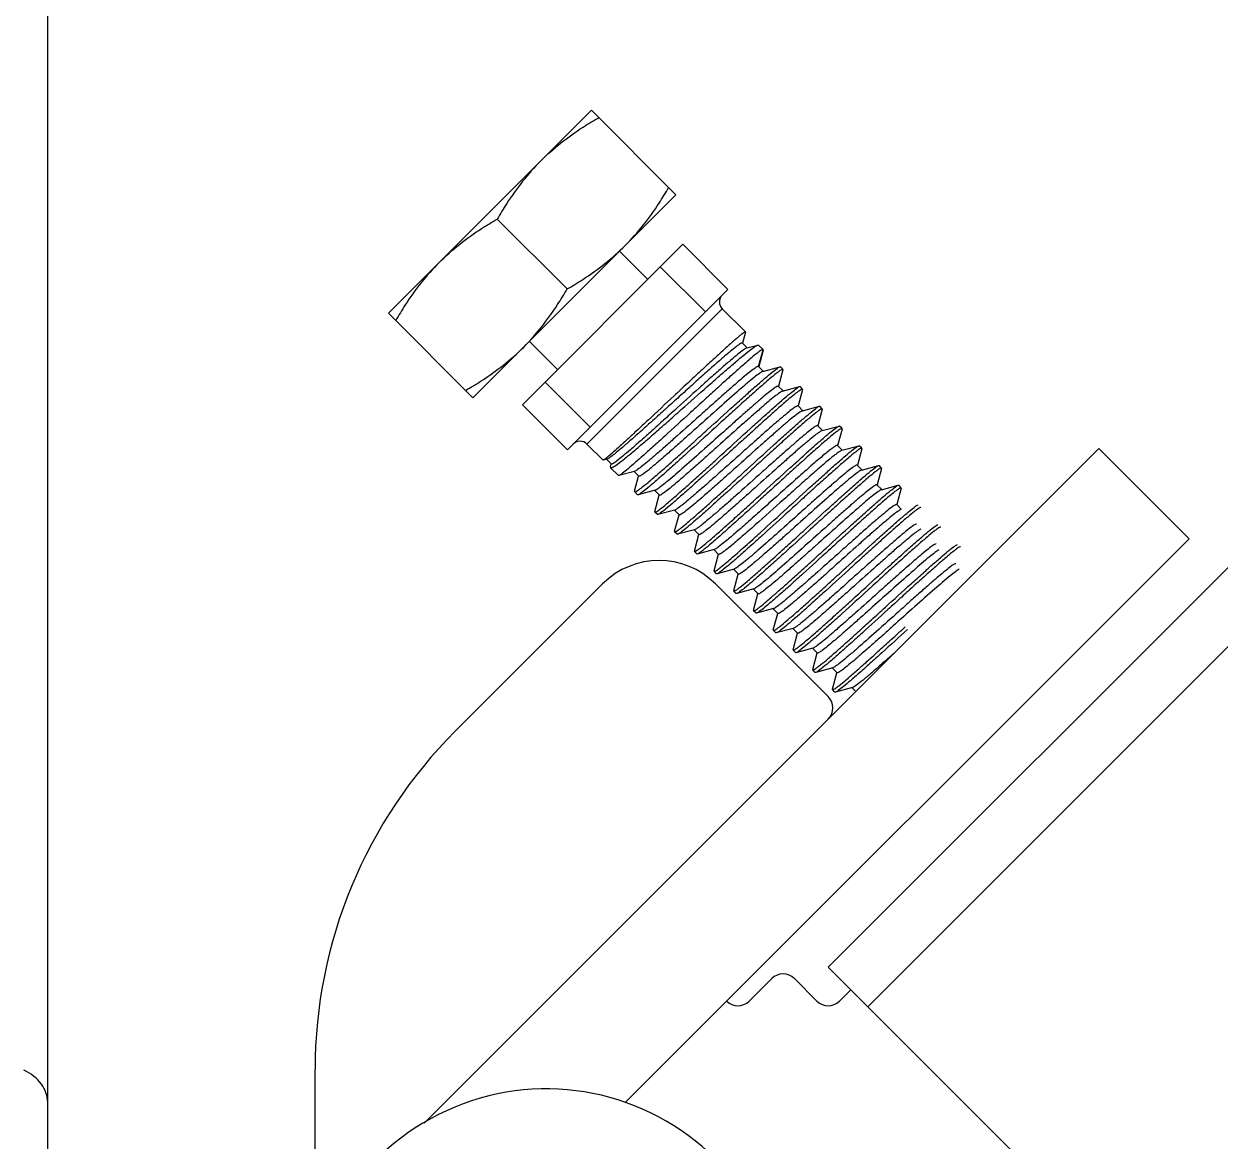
# Model space of a CAD drawing. Extents: x -409572 to -157272, y 600795 to 878326.
# Drawn here: x -396175.7 to -395792.4, y 805565 to 805923 of the extents above; entities that cross this region are included whole.
import ezdxf

# ---------------------------------------------------------------- set-up
doc = ezdxf.new("R2010")
doc.units = 0
doc.header["$LTSCALE"] = 1000
doc.header["$MEASUREMENT"] = 0
doc.layers.get('0').update_dxf_attribs({"linetype": 'CONTINUOUS'})

msp = doc.modelspace()

# ---------------------------------------------------------------- linework, layer by layer
for p, q in [((-395917.99, 805620.7), (-394307.2, 807231.49)), ((-396168.12, 805551.05), (-396168.12, 807218.85)), ((-395905.34, 805608.05), (-394294.55, 807218.85)), ((-396058.93, 805830.31), (-395993.88, 805895.37)), ((-395966.78, 805868.26), (-395993.88, 805895.37)), ((-396031.83, 805803.21), (-395966.78, 805868.26)), ((-396024.06, 805860.49), (-396001.65, 805838.08)), ((-395964.56, 805852.4), (-396015.97, 805801)), ((-395984.85, 805850.19), (-395975.81, 805841.16)), ((-395964.56, 805852.4), (-395950.11, 805837.95)), ((-395971.79, 805845.18), (-395957.34, 805830.72)), ((-396001.52, 805786.54), (-395950.11, 805837.95)), ((-395951.96, 805831.76), (-395995.33, 805788.39)), ((-395944.51, 805824.31), (-395951.96, 805831.76)), ((-396031.83, 805803.21), (-396058.93, 805830.31)), ((-395944.51, 805824.22), (-395945.44, 805820.73)), ((-395944.51, 805824.22), (-395944.51, 805824.31)), ((-396013.76, 805821.28), (-396004.72, 805812.24)), ((-395945.5, 805820.75), (-395943.96, 805819.21)), ((-395944.08, 805819.18), (-395944.18, 805819.15)), ((-395944.08, 805819.18), (-395940.53, 805820.12)), ((-395940.53, 805820.12), (-395940.31, 805820.11)), ((-395938.85, 805818.65), (-395940.31, 805820.11)), ((-395940.29, 805813.21), (-395938.83, 805818.61)), ((-395938.84, 805818.5), (-395940.26, 805813.23)), ((-395938.83, 805818.61), (-395938.85, 805818.65)), ((-395938.84, 805818.5), (-395938.83, 805818.61)), ((-395940.31, 805813.24), (-395938.78, 805811.71)), ((-395938.91, 805811.68), (-395939.05, 805811.63)), ((-395938.91, 805811.68), (-395933.47, 805813.13)), ((-395932.52, 805812.17), (-395933.93, 805806.9)), ((-395933.47, 805813.13), (-395933.32, 805813.11)), ((-395932.53, 805812.33), (-395933.32, 805813.11)), ((-395932.52, 805812.17), (-395932.53, 805812.33)), ((-396008.74, 805808.22), (-395994.29, 805793.77)), ((-395933.99, 805806.92), (-395932.45, 805805.39)), ((-395932.59, 805805.35), (-395932.67, 805805.32)), ((-395932.59, 805805.35), (-395927.14, 805806.8)), ((-395926.19, 805805.85), (-395927.61, 805800.58)), ((-395927.14, 805806.8), (-395926.99, 805806.79)), ((-395926.2, 805806), (-395926.99, 805806.79)), ((-395926.19, 805805.85), (-395926.2, 805806)), ((-396015.97, 805801), (-396001.52, 805786.54)), ((-395927.66, 805800.6), (-395926.13, 805799.06)), ((-395926.26, 805799.03), (-395920.82, 805800.48)), ((-395920.82, 805800.48), (-395920.67, 805800.47)), ((-395919.88, 805799.68), (-395920.67, 805800.47)), ((-395919.87, 805799.53), (-395921.28, 805794.26)), ((-395919.87, 805799.53), (-395919.88, 805799.68)), ((-395921.34, 805794.27), (-395919.81, 805792.74)), ((-395919.94, 805792.7), (-395914.49, 805794.15)), ((-395913.54, 805793.2), (-395914.96, 805787.93)), ((-395914.49, 805794.15), (-395914.34, 805794.14)), ((-395913.55, 805793.35), (-395914.34, 805794.14)), ((-395913.54, 805793.2), (-395913.55, 805793.35)), ((-395990.15, 805783.21), (-395995.33, 805788.39)), ((-395831.25, 805786.95), (-396047.51, 805570.68)), ((-395915.01, 805787.95), (-395913.48, 805786.41)), ((-395913.61, 805786.38), (-395908.17, 805787.83)), ((-395907.22, 805786.88), (-395908.63, 805781.61)), ((-395908.17, 805787.83), (-395908.02, 805787.82)), ((-395907.23, 805787.03), (-395908.02, 805787.82)), ((-395907.22, 805786.88), (-395907.23, 805787.03)), ((-395802.34, 805758.03), (-395831.25, 805786.95)), ((-395990.09, 805783.21), (-395990.15, 805783.21)), ((-395988.89, 805783.53), (-395990.09, 805783.21)), ((-395987.47, 805781.96), (-395989, 805783.5)), ((-395987.75, 805781.07), (-395987.51, 805781.98)), ((-395985.22, 805778.28), (-395987.73, 805780.8)), ((-395908.69, 805781.62), (-395907.16, 805780.09)), ((-395907.29, 805780.05), (-395901.84, 805781.5)), ((-395901.84, 805781.5), (-395901.69, 805781.49)), ((-395900.9, 805780.7), (-395901.69, 805781.49)), ((-395900.89, 805780.55), (-395900.9, 805780.7)), ((-395985.1, 805778.27), (-395985.22, 805778.28)), ((-395980.09, 805779.62), (-395985.1, 805778.27)), ((-395978.69, 805778.05), (-395980.22, 805779.58)), ((-395980, 805779.65), (-395980.09, 805779.62)), ((-395980.02, 805773.26), (-395978.75, 805778.06)), ((-395900.89, 805780.55), (-395902.31, 805775.28)), ((-395980.02, 805773.26), (-395980.01, 805773.07)), ((-395979.06, 805772.12), (-395980.01, 805773.07)), ((-395973.47, 805773.57), (-395978.91, 805772.11)), ((-395972.07, 805772), (-395973.6, 805773.53)), ((-395902.37, 805775.3), (-395900.83, 805773.76)), ((-395900.96, 805773.73), (-395901.13, 805773.67)), ((-395900.96, 805773.73), (-395895.52, 805775.18)), ((-395894.57, 805774.23), (-395895.98, 805768.96)), ((-395895.52, 805775.18), (-395895.37, 805775.17)), ((-395894.58, 805774.38), (-395895.37, 805775.17)), ((-395978.91, 805772.11), (-395979.06, 805772.12)), ((-395973.53, 805766.73), (-395972.13, 805772.01)), ((-395973.53, 805766.73), (-395973.52, 805766.58)), ((-395972.73, 805765.8), (-395973.52, 805766.58)), ((-395972.58, 805765.78), (-395972.73, 805765.8)), ((-395967.15, 805767.24), (-395972.58, 805765.78)), ((-395965.75, 805765.68), (-395967.28, 805767.21)), ((-395967.21, 805760.41), (-395965.8, 805765.69)), ((-395896.04, 805768.97), (-395894.51, 805767.44)), ((-395983.06, 805577.31), (-395802.34, 805758.03)), ((-395967.21, 805760.41), (-395967.2, 805760.26)), ((-395966.41, 805759.47), (-395967.2, 805760.26)), ((-395966.26, 805759.46), (-395966.41, 805759.47)), ((-395960.82, 805760.92), (-395966.26, 805759.46)), ((-395959.42, 805759.35), (-395960.95, 805760.88)), ((-395960.88, 805754.09), (-395959.48, 805759.37)), ((-395960.88, 805754.09), (-395960.87, 805753.94)), ((-395960.08, 805753.15), (-395960.87, 805753.94)), ((-395954.5, 805754.59), (-395959.93, 805753.14)), ((-395953.1, 805753.03), (-395954.63, 805754.56)), ((-395959.93, 805753.14), (-395960.08, 805753.15)), ((-395954.56, 805747.76), (-395953.15, 805753.04)), ((-395954.56, 805747.76), (-395954.55, 805747.61)), ((-395953.76, 805746.82), (-395954.55, 805747.61)), ((-395953.61, 805746.81), (-395953.76, 805746.82)), ((-395948.17, 805748.27), (-395953.61, 805746.81)), ((-395946.77, 805746.7), (-395948.31, 805748.23)), ((-395948.23, 805741.44), (-395946.83, 805746.72)), ((-396037.53, 805696.32), (-395990.28, 805743.57)), ((-395954.14, 805743.57), (-395918, 805707.43)), ((-395948.23, 805741.44), (-395948.22, 805741.29)), ((-395947.43, 805740.5), (-395948.22, 805741.29)), ((-395947.28, 805740.49), (-395947.43, 805740.5)), ((-395941.85, 805741.95), (-395947.28, 805740.49)), ((-395940.45, 805740.38), (-395941.98, 805741.91)), ((-395941.91, 805735.11), (-395940.5, 805740.39)), ((-395941.91, 805735.11), (-395941.9, 805734.96)), ((-395941.11, 805734.17), (-395941.9, 805734.96)), ((-395935.52, 805735.62), (-395940.96, 805734.16)), ((-395934.12, 805734.05), (-395935.66, 805735.59)), ((-395940.96, 805734.16), (-395941.11, 805734.17)), ((-395935.59, 805728.79), (-395934.18, 805734.07)), ((-395935.59, 805728.79), (-395935.57, 805728.64)), ((-395934.79, 805727.85), (-395935.57, 805728.64)), ((-395934.63, 805727.84), (-395934.79, 805727.85)), ((-395929.2, 805729.3), (-395934.63, 805727.84)), ((-395927.8, 805727.73), (-395929.33, 805729.26)), ((-395929.26, 805722.46), (-395927.86, 805727.74)), ((-395929.26, 805722.46), (-395929.25, 805722.31)), ((-395928.46, 805721.52), (-395929.25, 805722.31)), ((-395928.31, 805721.51), (-395928.46, 805721.52)), ((-395922.88, 805722.97), (-395928.31, 805721.51)), ((-395921.47, 805721.4), (-395923.01, 805722.94)), ((-395922.94, 805716.14), (-395921.53, 805721.42)), ((-395922.81, 805722.99), (-395922.88, 805722.97)), ((-395899.1, 805719.4), (-395899.76, 805718.82)), ((-395922.94, 805716.14), (-395922.93, 805715.99)), ((-395922.14, 805715.2), (-395922.93, 805715.99)), ((-395916.55, 805716.65), (-395921.99, 805715.19)), ((-395915.15, 805715.08), (-395916.68, 805716.61)), ((-395916.37, 805716.72), (-395916.55, 805716.65)), ((-395921.99, 805715.19), (-395922.14, 805715.2)), ((-395916.61, 805709.81), (-395915.21, 805715.09)), ((-395916.61, 805709.81), (-395916.6, 805709.66)), ((-395915.81, 805708.88), (-395916.6, 805709.66)), ((-395915.66, 805708.86), (-395915.81, 805708.88)), ((-395910.23, 805710.32), (-395915.66, 805708.86)), ((-395909.13, 805709.06), (-395910.36, 805710.29)), ((-395769.81, 805472.53), (-395917.99, 805620.7)), ((-395943.3, 805609.85), (-395936.07, 805617.08)), ((-395928.84, 805617.08), (-395921.61, 805609.85)), ((-395914.39, 805609.85), (-395910.76, 805613.47)), ((-396082.44, 805523.77), (-396082.43, 805587.92))]:
    msp.add_line(p, q)
for centre, radius, start, end in [((-395949.79, 805833.93), 3.07, 135, 225), ((-395997.5, 805786.22), 3.07, 45, 135), ((-395972.21, 805725.5), 25.55, 45, 135), ((-396596.96, 806508.29), 1053.26, 311.49658, 311.69317), ((-395921.61, 805703.81), 5.11, 315, 45), ((-395929.11, 805587.9), 153.33, 135, 179.9914), ((-395932.46, 805613.46), 5.11, 45, 135), ((-395946.91, 805613.46), 5.11, 225, 315), ((-395918, 805613.46), 5.11, 225, 315), ((-396008.34, 805505.05), 76.66, 45, 180)]:
    msp.add_arc(centre, radius, start, end)
for points, knots in [([(-396010.15, 805879.1), (-396006.04, 805883.21), (-395999.86, 805888.03), (-395993.23, 805892.05), (-395991.54, 805893.02)], [0, 0, 0, 0, 0.748734, 1, 1, 1, 1]), ([(-396010.15, 805879.1), (-396014.25, 805875), (-396019.07, 805868.81), (-396023.09, 805862.18), (-396024.06, 805860.49)], [0, 0, 0, 0, 0.748734, 1, 1, 1, 1]), ([(-395983.04, 805852), (-395978.93, 805856.1), (-395974.12, 805862.29), (-395970.1, 805868.92), (-395969.12, 805870.61)], [0, 0, 0, 0, 0.748734, 1, 1, 1, 1]), ([(-396042.67, 805846.58), (-396038.56, 805850.68), (-396032.38, 805855.5), (-396025.75, 805859.52), (-396024.06, 805860.49)], [0, 0, 0, 0, 0.748734, 1, 1, 1, 1]), ([(-396001.65, 805838.08), (-395999.96, 805839.05), (-395993.33, 805843.07), (-395987.15, 805847.89), (-395983.04, 805852)], [0, 0, 0, 0, 0.251266, 1, 1, 1, 1]), ([(-396042.67, 805846.58), (-396046.78, 805842.47), (-396051.6, 805836.29), (-396055.62, 805829.66), (-396056.59, 805827.97)], [0, 0, 0, 0, 0.748734, 1, 1, 1, 1]), ([(-396015.57, 805819.47), (-396011.46, 805823.58), (-396006.64, 805829.76), (-396002.62, 805836.39), (-396001.65, 805838.08)], [0, 0, 0, 0, 0.748734, 1, 1, 1, 1]), ([(-395944.51, 805824.31), (-395944.56, 805824.35), (-395944.81, 805824.23), (-395945.15, 805824.01), (-395945.76, 805823.55), (-395946.54, 805822.92), (-395947.52, 805822.08), (-395949.2, 805820.62), (-395951.68, 805818.39), (-395955.07, 805815.29), (-395958.91, 805811.73), (-395963.07, 805807.85), (-395965.93, 805805.18), (-395967.39, 805803.82)], [0, 0, 0, 0, 0.005975, 0.020757, 0.044787, 0.077931, 0.119904, 0.170322, 0.294497, 0.445723, 0.618225, 0.805372, 1, 1, 1, 1]), ([(-396034.18, 805805.55), (-396032.49, 805806.53), (-396025.85, 805810.55), (-396019.67, 805815.36), (-396015.57, 805819.47)], [0, 0, 0, 0, 0.251266, 1, 1, 1, 1]), ([(-395945.5, 805820.75), (-395945.54, 805820.79), (-395945.8, 805820.73), (-395946.14, 805820.53), (-395946.73, 805820.15), (-395947.84, 805819.32), (-395949.65, 805817.84), (-395952.25, 805815.61), (-395955.38, 805812.87), (-395958.92, 805809.71), (-395962.74, 805806.27), (-395966.72, 805802.68), (-395970.7, 805799.07), (-395974.55, 805795.6), (-395978.14, 805792.38), (-395981.36, 805789.53), (-395984.09, 805787.18), (-395986.24, 805785.35), (-395987.76, 805784.22), (-395988.57, 805783.62), (-395988.89, 805783.53)], [0, 0, 0, 0, 0.003408, 0.010859, 0.022746, 0.039043, 0.084265, 0.144846, 0.218467, 0.302327, 0.393271, 0.487922, 0.582812, 0.674511, 0.759756, 0.835562, 0.899325, 0.948916, 0.982758, 1, 1, 1, 1]), ([(-395944.18, 805819.15), (-395944.55, 805819), (-395945.47, 805818.32), (-395947.17, 805817.01), (-395949.5, 805815.04), (-395952.39, 805812.53), (-395955.74, 805809.56), (-395960.76, 805805.06), (-395965.95, 805800.36), (-395971.15, 805795.65), (-395974.85, 805792.32), (-395978.24, 805789.31), (-395981.19, 805786.72), (-395983.63, 805784.64), (-395985.31, 805783.27), (-395986.34, 805782.5), (-395986.88, 805782.16), (-395987.19, 805781.97), (-395987.42, 805781.92), (-395987.47, 805781.96)], [0, 0, 0, 0, 0.020955, 0.059103, 0.113123, 0.180989, 0.260159, 0.347694, 0.534881, 0.627806, 0.715891, 0.796084, 0.865657, 0.922292, 0.964169, 0.979163, 0.990063, 0.996877, 1, 1, 1, 1]), ([(-395963.96, 805800.4), (-395961.21, 805802.84), (-395957.19, 805806.41), (-395952.02, 805810.95), (-395948.64, 805813.88), (-395945.75, 805816.31), (-395943.45, 805818.2), (-395941.79, 805819.41), (-395940.89, 805820.03), (-395940.53, 805820.12)], [0, 0, 0, 0, 0.36061, 0.525686, 0.673058, 0.797798, 0.895751, 0.96375, 1, 1, 1, 1]), ([(-395938.85, 805818.65), (-395938.9, 805818.7), (-395939.17, 805818.61), (-395939.53, 805818.39), (-395940.17, 805817.96), (-395941.37, 805817.03), (-395943.35, 805815.38), (-395946.19, 805812.9), (-395949.63, 805809.84), (-395953.51, 805806.33), (-395957.71, 805802.5), (-395960.6, 805799.85), (-395962.08, 805798.51)], [0, 0, 0, 0, 0.006592, 0.021615, 0.045765, 0.07897, 0.171361, 0.295434, 0.446486, 0.618762, 0.805651, 1, 1, 1, 1]), ([(-395940.31, 805813.24), (-395940.35, 805813.29), (-395940.58, 805813.25), (-395941.12, 805812.96), (-395942.25, 805812.16), (-395943.97, 805810.79), (-395946.27, 805808.86), (-395949.03, 805806.47), (-395952.17, 805803.7), (-395955.58, 805800.66), (-395960.34, 805796.4), (-395965.07, 805792.16), (-395969.61, 805788.13), (-395972.61, 805785.49), (-395975.2, 805783.27), (-395977.3, 805781.53), (-395978.83, 805780.37), (-395979.66, 805779.78), (-395980, 805779.65)], [0, 0, 0, 0, 0.003423, 0.010579, 0.037456, 0.080663, 0.138775, 0.209755, 0.291087, 0.37988, 0.472977, 0.658847, 0.745051, 0.822663, 0.888974, 0.9417, 0.979072, 1, 1, 1, 1]), ([(-395939.05, 805811.63), (-395939.41, 805811.47), (-395940.28, 805810.85), (-395941.86, 805809.64), (-395944, 805807.86), (-395947.77, 805804.62), (-395953.19, 805799.81), (-395958.92, 805794.67), (-395963.65, 805790.44), (-395967.03, 805787.43), (-395970.13, 805784.7), (-395972.85, 805782.35), (-395975.11, 805780.45), (-395976.8, 805779.1), (-395977.9, 805778.33), (-395978.43, 805778.04), (-395978.65, 805778.01), (-395978.69, 805778.05)], [0, 0, 0, 0, 0.022337, 0.061116, 0.115132, 0.182525, 0.347585, 0.533263, 0.62576, 0.713694, 0.794001, 0.863897, 0.920985, 0.963343, 0.989649, 0.996648, 1, 1, 1, 1]), ([(-395956.62, 805793.05), (-395953.86, 805795.56), (-395949.84, 805799.2), (-395944.68, 805803.84), (-395941.32, 805806.83), (-395938.47, 805809.3), (-395936.22, 805811.21), (-395934.63, 805812.4), (-395933.8, 805813.04), (-395933.47, 805813.13)], [0, 0, 0, 0, 0.364383, 0.530802, 0.678899, 0.80359, 0.900608, 0.966703, 1, 1, 1, 1]), ([(-395932.53, 805812.33), (-395932.57, 805812.37), (-395932.84, 805812.29), (-395933.21, 805812.07), (-395933.84, 805811.64), (-395935.05, 805810.71), (-395937.03, 805809.06), (-395939.88, 805806.59), (-395943.32, 805803.54), (-395947.21, 805800.03), (-395951.42, 805796.21), (-395954.32, 805793.57), (-395955.79, 805792.22)], [0, 0, 0, 0, 0.006599, 0.021626, 0.045783, 0.07899, 0.17139, 0.295472, 0.446527, 0.618792, 0.805664, 1, 1, 1, 1]), ([(-395967.39, 805803.82), (-395970.16, 805801.23), (-395974.18, 805797.46), (-395979.34, 805792.66), (-395982.66, 805789.59), (-395985.46, 805787.05), (-395987.41, 805785.31), (-395988.64, 805784.27), (-395989.29, 805783.73), (-395989.74, 805783.4), (-395989.99, 805783.24), (-395990.09, 805783.21)], [0, 0, 0, 0, 0.370672, 0.539326, 0.688624, 0.813221, 0.908664, 0.94435, 0.971581, 0.990141, 1, 1, 1, 1]), ([(-395933.99, 805806.92), (-395934.03, 805806.96), (-395934.23, 805806.93), (-395934.74, 805806.67), (-395935.78, 805805.94), (-395937.38, 805804.68), (-395939.51, 805802.9), (-395942.08, 805800.68), (-395945.02, 805798.1), (-395948.23, 805795.25), (-395952.77, 805791.19), (-395958.34, 805786.2), (-395964.42, 805780.8), (-395968.79, 805777.01), (-395971.49, 805774.85), (-395972.5, 805774.1), (-395972.93, 805773.83)], [0, 0, 0, 0, 0.003276, 0.010003, 0.035189, 0.075723, 0.130391, 0.197437, 0.274674, 0.359569, 0.449334, 0.631602, 0.797703, 0.926003, 0.970542, 1, 1, 1, 1]), ([(-395932.67, 805805.32), (-395933.01, 805805.19), (-395933.85, 805804.61), (-395935.37, 805803.45), (-395937.46, 805801.72), (-395940.04, 805799.5), (-395943.03, 805796.88), (-395947.55, 805792.87), (-395952.23, 805788.67), (-395956.96, 805784.45), (-395960.34, 805781.44), (-395963.45, 805778.7), (-395966.18, 805776.33), (-395968.46, 805774.43), (-395970.16, 805773.06), (-395971.28, 805772.28), (-395971.81, 805771.99), (-395972.03, 805771.96), (-395972.07, 805772)], [0, 0, 0, 0, 0.020991, 0.058538, 0.11151, 0.178089, 0.255944, 0.342332, 0.528306, 0.621317, 0.709946, 0.791063, 0.861805, 0.919689, 0.962708, 0.989461, 0.996585, 1, 1, 1, 1]), ([(-395950.26, 805786.69), (-395947.5, 805789.2), (-395943.49, 805792.85), (-395938.34, 805797.5), (-395934.99, 805800.49), (-395932.14, 805802.97), (-395929.89, 805804.89), (-395928.3, 805806.08), (-395927.47, 805806.71), (-395927.14, 805806.8)], [0, 0, 0, 0, 0.364458, 0.5309, 0.679013, 0.803707, 0.900705, 0.96676, 1, 1, 1, 1]), ([(-395926.2, 805806), (-395926.25, 805806.05), (-395926.52, 805805.96), (-395926.89, 805805.75), (-395927.52, 805805.31), (-395928.73, 805804.38), (-395930.71, 805802.74), (-395933.56, 805800.26), (-395936.99, 805797.21), (-395940.89, 805793.7), (-395945.1, 805789.88), (-395947.99, 805787.24), (-395949.47, 805785.9)], [0, 0, 0, 0, 0.006599, 0.021626, 0.045783, 0.07899, 0.171387, 0.295463, 0.446517, 0.618788, 0.805663, 1, 1, 1, 1]), ([(-395987.73, 805780.8), (-395987.68, 805780.74), (-395987.39, 805780.77), (-395986.68, 805781.13), (-395985.23, 805782.11), (-395983.03, 805783.84), (-395980.1, 805786.26), (-395976.61, 805789.25), (-395972.66, 805792.7), (-395968.39, 805796.47), (-395965.46, 805799.07), (-395963.96, 805800.4)], [0, 0, 0, 0, 0.00776, 0.023279, 0.080973, 0.173371, 0.297247, 0.447964, 0.619802, 0.806185, 1, 1, 1, 1]), ([(-395927.66, 805800.6), (-395927.71, 805800.64), (-395927.93, 805800.6), (-395928.47, 805800.31), (-395929.61, 805799.51), (-395931.34, 805798.12), (-395933.65, 805796.18), (-395936.42, 805793.78), (-395939.58, 805791), (-395943, 805787.95), (-395947.77, 805783.68), (-395952.49, 805779.45), (-395957.02, 805775.43), (-395960, 805772.82), (-395962.55, 805770.65), (-395964.59, 805768.96), (-395966.05, 805767.88), (-395966.83, 805767.33), (-395967.15, 805767.24)], [0, 0, 0, 0, 0.003453, 0.010691, 0.037881, 0.081592, 0.14037, 0.212138, 0.294327, 0.383985, 0.477885, 0.664851, 0.751185, 0.82854, 0.894141, 0.945651, 0.981282, 1, 1, 1, 1]), ([(-395943.93, 805780.36), (-395941.18, 805782.87), (-395937.17, 805786.53), (-395932.01, 805791.18), (-395928.66, 805794.17), (-395925.81, 805796.64), (-395923.57, 805798.56), (-395921.98, 805799.75), (-395921.15, 805800.39), (-395920.82, 805800.48)], [0, 0, 0, 0, 0.364461, 0.530908, 0.679021, 0.80371, 0.900704, 0.966759, 1, 1, 1, 1]), ([(-395962.08, 805798.51), (-395964.84, 805795.98), (-395968.86, 805792.29), (-395974.01, 805787.61), (-395977.36, 805784.6), (-395980.2, 805782.11), (-395982.42, 805780.18), (-395983.98, 805779), (-395984.78, 805778.36), (-395985.1, 805778.27)], [0, 0, 0, 0, 0.366158, 0.533208, 0.681646, 0.806314, 0.902893, 0.968094, 1, 1, 1, 1]), ([(-395926.26, 805799.03), (-395926.57, 805798.94), (-395927.36, 805798.39), (-395928.82, 805797.32), (-395930.85, 805795.63), (-395933.4, 805793.45), (-395936.38, 805790.84), (-395940.91, 805786.83), (-395945.63, 805782.59), (-395950.4, 805778.33), (-395953.83, 805775.28), (-395956.98, 805772.49), (-395959.76, 805770.09), (-395962.07, 805768.15), (-395963.8, 805766.76), (-395964.94, 805765.96), (-395965.48, 805765.67), (-395965.7, 805765.63), (-395965.75, 805765.68)], [0, 0, 0, 0, 0.01868, 0.054278, 0.105765, 0.171349, 0.248696, 0.335028, 0.522011, 0.615926, 0.705601, 0.787809, 0.859594, 0.918387, 0.96211, 0.989307, 0.996546, 1, 1, 1, 1]), ([(-395919.88, 805799.68), (-395919.93, 805799.72), (-395920.2, 805799.64), (-395920.56, 805799.42), (-395921.19, 805798.99), (-395922.4, 805798.06), (-395924.38, 805796.41), (-395927.23, 805793.94), (-395930.67, 805790.89), (-395934.56, 805787.38), (-395938.77, 805783.56), (-395941.67, 805780.92), (-395943.14, 805779.57)], [0, 0, 0, 0, 0.006599, 0.021625, 0.045781, 0.078987, 0.171384, 0.295462, 0.446514, 0.618783, 0.805661, 1, 1, 1, 1]), ([(-395980.01, 805773.07), (-395979.96, 805773.02), (-395979.68, 805773.09), (-395979.31, 805773.31), (-395978.66, 805773.73), (-395977.44, 805774.65), (-395975.45, 805776.28), (-395972.58, 805778.74), (-395969.13, 805781.77), (-395965.22, 805785.27), (-395961, 805789.08), (-395958.1, 805791.71), (-395956.62, 805793.05)], [0, 0, 0, 0, 0.006918, 0.022071, 0.046289, 0.079523, 0.171915, 0.295933, 0.446891, 0.619047, 0.805796, 1, 1, 1, 1]), ([(-395955.79, 805792.22), (-395958.55, 805789.71), (-395962.56, 805786.06), (-395967.71, 805781.41), (-395971.06, 805778.42), (-395973.91, 805775.94), (-395976.16, 805774.02), (-395977.74, 805772.83), (-395978.58, 805772.2), (-395978.91, 805772.11)], [0, 0, 0, 0, 0.36438, 0.530794, 0.678893, 0.803589, 0.900608, 0.966702, 1, 1, 1, 1]), ([(-395921.34, 805794.27), (-395921.38, 805794.31), (-395921.6, 805794.28), (-395922.15, 805793.98), (-395923.28, 805793.18), (-395925.01, 805791.8), (-395927.32, 805789.86), (-395930.1, 805787.45), (-395933.25, 805784.67), (-395936.68, 805781.62), (-395941.45, 805777.35), (-395946.17, 805773.12), (-395950.7, 805769.11), (-395953.68, 805766.5), (-395956.23, 805764.32), (-395958.27, 805762.63), (-395959.72, 805761.56), (-395960.51, 805761), (-395960.82, 805760.92)], [0, 0, 0, 0, 0.003454, 0.01069, 0.03788, 0.081592, 0.14037, 0.212137, 0.294327, 0.383985, 0.477885, 0.664852, 0.751185, 0.82854, 0.894141, 0.945652, 0.981282, 1, 1, 1, 1]), ([(-395919.94, 805792.7), (-395920.25, 805792.62), (-395921.03, 805792.06), (-395922.49, 805790.99), (-395924.53, 805789.3), (-395927.08, 805787.13), (-395930.06, 805784.52), (-395934.59, 805780.5), (-395939.31, 805776.27), (-395944.08, 805772), (-395947.5, 805768.95), (-395950.66, 805766.17), (-395953.43, 805763.77), (-395955.75, 805761.83), (-395957.48, 805760.44), (-395958.61, 805759.64), (-395959.16, 805759.35), (-395959.38, 805759.31), (-395959.42, 805759.35)], [0, 0, 0, 0, 0.01868, 0.054279, 0.105765, 0.171349, 0.248696, 0.335028, 0.522011, 0.615925, 0.705601, 0.787808, 0.859593, 0.918386, 0.962109, 0.989307, 0.996546, 1, 1, 1, 1]), ([(-395937.61, 805774.04), (-395934.85, 805776.55), (-395930.84, 805780.2), (-395925.69, 805784.85), (-395922.34, 805787.84), (-395919.49, 805790.32), (-395917.24, 805792.24), (-395915.66, 805793.43), (-395914.82, 805794.06), (-395914.49, 805794.15)], [0, 0, 0, 0, 0.364466, 0.530912, 0.679022, 0.803712, 0.900708, 0.966761, 1, 1, 1, 1]), ([(-395913.55, 805793.35), (-395913.6, 805793.4), (-395913.87, 805793.32), (-395914.24, 805793.1), (-395914.87, 805792.66), (-395916.08, 805791.73), (-395918.06, 805790.09), (-395920.91, 805787.62), (-395924.35, 805784.56), (-395928.24, 805781.05), (-395932.45, 805777.23), (-395935.34, 805774.59), (-395936.82, 805773.25)], [0, 0, 0, 0, 0.006599, 0.021626, 0.045784, 0.078991, 0.17139, 0.295471, 0.446526, 0.618793, 0.805664, 1, 1, 1, 1]), ([(-395973.52, 805766.58), (-395973.47, 805766.54), (-395973.2, 805766.62), (-395972.84, 805766.84), (-395972.2, 805767.27), (-395971, 805768.2), (-395969.02, 805769.85), (-395966.17, 805772.32), (-395962.73, 805775.37), (-395958.84, 805778.88), (-395954.63, 805782.7), (-395951.73, 805785.34), (-395950.26, 805786.69)], [0, 0, 0, 0, 0.006599, 0.021626, 0.045783, 0.07899, 0.17139, 0.295472, 0.446527, 0.618792, 0.805664, 1, 1, 1, 1]), ([(-395949.47, 805785.9), (-395952.22, 805783.39), (-395956.23, 805779.73), (-395961.38, 805775.09), (-395964.74, 805772.1), (-395967.58, 805769.62), (-395969.83, 805767.7), (-395971.42, 805766.51), (-395972.25, 805765.87), (-395972.58, 805765.78)], [0, 0, 0, 0, 0.364388, 0.530807, 0.678903, 0.803593, 0.90061, 0.966703, 1, 1, 1, 1]), ([(-395915.01, 805787.95), (-395915.08, 805788.01), (-395915.47, 805787.86), (-395915.98, 805787.55), (-395916.88, 805786.9), (-395918.02, 805786.01), (-395919.44, 805784.84), (-395921.8, 805782.84), (-395925.21, 805779.87), (-395929.69, 805775.89), (-395934.5, 805771.59), (-395939.33, 805767.26), (-395942.53, 805764.42), (-395944.08, 805763.05)], [0, 0, 0, 0, 0.007395, 0.024841, 0.052899, 0.091256, 0.139324, 0.196326, 0.333257, 0.493011, 0.665004, 0.837814, 1, 1, 1, 1]), ([(-395913.61, 805786.38), (-395913.78, 805786.33), (-395914.2, 805786.09), (-395914.94, 805785.59), (-395915.94, 805784.82), (-395917.77, 805783.35), (-395920.56, 805780.98), (-395924.4, 805777.61), (-395928.75, 805773.74), (-395934.84, 805768.29), (-395939.44, 805764.16), (-395942.5, 805761.46)], [0, 0, 0, 0, 0.013818, 0.037342, 0.070418, 0.112612, 0.221771, 0.358329, 0.51407, 0.679595, 1, 1, 1, 1]), ([(-395931.28, 805767.71), (-395928.53, 805770.22), (-395924.52, 805773.88), (-395919.36, 805778.53), (-395916.01, 805781.52), (-395913.16, 805784), (-395910.92, 805785.91), (-395909.33, 805787.11), (-395908.5, 805787.74), (-395908.17, 805787.83)], [0, 0, 0, 0, 0.364457, 0.5309, 0.679014, 0.803707, 0.900705, 0.966759, 1, 1, 1, 1]), ([(-395907.23, 805787.03), (-395907.28, 805787.08), (-395907.55, 805786.99), (-395907.91, 805786.77), (-395908.55, 805786.34), (-395909.75, 805785.41), (-395911.74, 805783.76), (-395914.58, 805781.29), (-395918.02, 805778.24), (-395921.91, 805774.73), (-395926.12, 805770.91), (-395929.02, 805768.27), (-395930.49, 805766.92)], [0, 0, 0, 0, 0.006598, 0.021625, 0.045781, 0.078988, 0.171384, 0.295459, 0.446511, 0.618782, 0.805661, 1, 1, 1, 1]), ([(-395987.75, 805781.07), (-395987.76, 805781.04), (-395987.78, 805780.95), (-395987.78, 805780.84), (-395987.73, 805780.8)], [0, 0, 0, 0, 0.336514, 1, 1, 1, 1]), ([(-395908.69, 805781.62), (-395908.73, 805781.66), (-395908.94, 805781.63), (-395909.46, 805781.35), (-395910.54, 805780.6), (-395912.19, 805779.29), (-395914.4, 805777.44), (-395917.05, 805775.15), (-395920.08, 805772.49), (-395923.38, 805769.55), (-395928.02, 805765.4), (-395933.65, 805760.35), (-395939.02, 805755.59), (-395942.77, 805752.35), (-395944.94, 805750.53), (-395946.59, 805749.25), (-395947.51, 805748.59), (-395947.9, 805748.39)], [0, 0, 0, 0, 0.003347, 0.010273, 0.036252, 0.078044, 0.134342, 0.203263, 0.282469, 0.369263, 0.460682, 0.644854, 0.810039, 0.878342, 0.933909, 0.974886, 1, 1, 1, 1]), ([(-395924.96, 805761.39), (-395922.2, 805763.9), (-395918.19, 805767.56), (-395913.04, 805772.2), (-395909.69, 805775.19), (-395906.84, 805777.67), (-395904.59, 805779.59), (-395903.01, 805780.78), (-395902.17, 805781.42), (-395901.84, 805781.5)], [0, 0, 0, 0, 0.364465, 0.530912, 0.679024, 0.803711, 0.900705, 0.96676, 1, 1, 1, 1]), ([(-395900.9, 805780.7), (-395900.95, 805780.75), (-395901.22, 805780.67), (-395901.59, 805780.45), (-395902.22, 805780.01), (-395903.43, 805779.08), (-395905.41, 805777.44), (-395908.26, 805774.97), (-395911.7, 805771.91), (-395915.59, 805768.41), (-395919.8, 805764.58), (-395922.69, 805761.95), (-395924.17, 805760.6)], [0, 0, 0, 0, 0.006599, 0.021625, 0.045782, 0.078988, 0.171386, 0.295466, 0.446519, 0.618787, 0.805663, 1, 1, 1, 1]), ([(-395967.2, 805760.26), (-395967.15, 805760.21), (-395966.88, 805760.3), (-395966.51, 805760.52), (-395965.88, 805760.95), (-395964.67, 805761.88), (-395962.69, 805763.52), (-395959.84, 805766), (-395956.41, 805769.05), (-395952.51, 805772.56), (-395948.3, 805776.38), (-395945.41, 805779.02), (-395943.93, 805780.36)], [0, 0, 0, 0, 0.006598, 0.021625, 0.045781, 0.078987, 0.171384, 0.295461, 0.446511, 0.618782, 0.805661, 1, 1, 1, 1]), ([(-395943.14, 805779.57), (-395945.9, 805777.06), (-395949.91, 805773.41), (-395955.06, 805768.76), (-395958.41, 805765.77), (-395961.26, 805763.29), (-395963.51, 805761.38), (-395965.09, 805760.18), (-395965.93, 805759.55), (-395966.26, 805759.46)], [0, 0, 0, 0, 0.36438, 0.530799, 0.678898, 0.803591, 0.900607, 0.966701, 1, 1, 1, 1]), ([(-395907.58, 805779.93), (-395907.97, 805779.72), (-395908.9, 805779.05), (-395910.56, 805777.76), (-395912.73, 805775.93), (-395916.49, 805772.69), (-395921.85, 805767.93), (-395927.48, 805762.88), (-395932.11, 805758.74), (-395935.41, 805755.81), (-395938.43, 805753.16), (-395941.08, 805750.87), (-395943.28, 805749.03), (-395944.92, 805747.72), (-395946, 805746.97), (-395946.52, 805746.69), (-395946.73, 805746.66), (-395946.77, 805746.7)], [0, 0, 0, 0, 0.025452, 0.066707, 0.122484, 0.190926, 0.356185, 0.540209, 0.631499, 0.718144, 0.797196, 0.865969, 0.922139, 0.963832, 0.989749, 0.996659, 1, 1, 1, 1]), ([(-395972.93, 805773.83), (-395972.99, 805773.8), (-395973.16, 805773.7), (-395973.34, 805773.6), (-395973.47, 805773.57)], [0, 0, 0, 0, 0.319512, 1, 1, 1, 1]), ([(-395960.87, 805753.94), (-395960.82, 805753.89), (-395960.56, 805753.97), (-395960.19, 805754.19), (-395959.56, 805754.62), (-395958.35, 805755.55), (-395956.37, 805757.2), (-395953.52, 805759.67), (-395950.08, 805762.73), (-395946.19, 805766.23), (-395941.98, 805770.06), (-395939.08, 805772.69), (-395937.61, 805774.04)], [0, 0, 0, 0, 0.006599, 0.021626, 0.045785, 0.078992, 0.171389, 0.295467, 0.446521, 0.618792, 0.805664, 1, 1, 1, 1]), ([(-395936.82, 805773.25), (-395937.76, 805772.39), (-395941.38, 805769.09), (-395945, 805765.8), (-395947.7, 805763.38)], [0, 0, 0, 0, 0.259954, 1, 1, 1, 1]), ([(-395902.37, 805775.3), (-395902.41, 805775.34), (-395902.61, 805775.31), (-395903.12, 805775.04), (-395904.18, 805774.3), (-395905.8, 805773.02), (-395907.97, 805771.21), (-395910.57, 805768.96), (-395913.55, 805766.35), (-395916.8, 805763.46), (-395921.38, 805759.36), (-395926.97, 805754.34), (-395933.06, 805748.95), (-395937.4, 805745.19), (-395940.04, 805743.09), (-395941.02, 805742.38), (-395941.43, 805742.14)], [0, 0, 0, 0, 0.003305, 0.010114, 0.035629, 0.076684, 0.132028, 0.199852, 0.277906, 0.36359, 0.454044, 0.637108, 0.802836, 0.929298, 0.972356, 1, 1, 1, 1]), ([(-395901.13, 805773.67), (-395901.49, 805773.5), (-395902.37, 805772.88), (-395903.95, 805771.67), (-395906.07, 805769.89), (-395909.81, 805766.68), (-395915.18, 805761.92), (-395920.84, 805756.84), (-395925.53, 805752.65), (-395928.87, 805749.68), (-395931.95, 805746.97), (-395934.64, 805744.64), (-395936.88, 805742.76), (-395938.56, 805741.42), (-395939.66, 805740.65), (-395940.19, 805740.37), (-395940.41, 805740.34), (-395940.45, 805740.38)], [0, 0, 0, 0, 0.022884, 0.062013, 0.116185, 0.183563, 0.348248, 0.533395, 0.625672, 0.713454, 0.793688, 0.863588, 0.920738, 0.96319, 0.989584, 0.996617, 1, 1, 1, 1]), ([(-395918.63, 805755.06), (-395915.88, 805757.57), (-395911.87, 805761.23), (-395906.71, 805765.88), (-395903.36, 805768.87), (-395900.51, 805771.35), (-395898.27, 805773.27), (-395896.68, 805774.46), (-395895.85, 805775.09), (-395895.52, 805775.18)], [0, 0, 0, 0, 0.364464, 0.530908, 0.67902, 0.803711, 0.900708, 0.966761, 1, 1, 1, 1]), ([(-395894.58, 805774.38), (-395894.63, 805774.43), (-395894.9, 805774.34), (-395895.26, 805774.12), (-395895.9, 805773.69), (-395897.1, 805772.76), (-395899.09, 805771.11), (-395901.93, 805768.64), (-395905.37, 805765.59), (-395909.27, 805762.08), (-395913.48, 805758.26), (-395916.37, 805755.62), (-395917.85, 805754.28)], [0, 0, 0, 0, 0.006599, 0.021626, 0.045784, 0.078991, 0.171389, 0.295469, 0.446525, 0.618793, 0.805664, 1, 1, 1, 1]), ([(-395930.49, 805766.92), (-395933.25, 805764.42), (-395937.26, 805760.76), (-395942.41, 805756.11), (-395945.76, 805753.12), (-395948.61, 805750.65), (-395950.86, 805748.73), (-395952.44, 805747.53), (-395953.28, 805746.9), (-395953.61, 805746.81)], [0, 0, 0, 0, 0.364389, 0.530809, 0.678905, 0.803593, 0.900609, 0.966703, 1, 1, 1, 1]), ([(-395942.16, 805757.84), (-395941.3, 805758.61), (-395937.67, 805761.89), (-395934.05, 805765.19), (-395931.28, 805767.71)], [0, 0, 0, 0, 0.236086, 1, 1, 1, 1]), ([(-395896.04, 805768.97), (-395896.08, 805769.01), (-395896.31, 805768.98), (-395896.85, 805768.68), (-395897.98, 805767.89), (-395899.71, 805766.5), (-395902.03, 805764.56), (-395904.8, 805762.16), (-395907.96, 805759.37), (-395911.38, 805756.32), (-395916.15, 805752.06), (-395920.87, 805747.82), (-395925.4, 805743.81), (-395928.38, 805741.2), (-395930.93, 805739.03), (-395932.97, 805737.33), (-395934.43, 805736.26), (-395935.21, 805735.7), (-395935.52, 805735.62)], [0, 0, 0, 0, 0.003453, 0.010691, 0.037881, 0.081592, 0.14037, 0.212138, 0.294327, 0.383986, 0.477885, 0.664852, 0.751185, 0.82854, 0.894141, 0.945651, 0.981282, 1, 1, 1, 1]), ([(-395894.7, 805767.39), (-395895.03, 805767.27), (-395895.85, 805766.69), (-395897.35, 805765.56), (-395899.42, 805763.84), (-395902, 805761.64), (-395904.98, 805759.02), (-395909.5, 805755.01), (-395914.2, 805750.8), (-395918.94, 805746.56), (-395922.33, 805743.54), (-395925.46, 805740.79), (-395928.2, 805738.41), (-395930.49, 805736.49), (-395932.2, 805735.12), (-395933.32, 805734.34), (-395933.86, 805734.05), (-395934.08, 805734.01), (-395934.12, 805734.05)], [0, 0, 0, 0, 0.020278, 0.057228, 0.109744, 0.176019, 0.253719, 0.340091, 0.526376, 0.619664, 0.708615, 0.790066, 0.861128, 0.91929, 0.962525, 0.989414, 0.996573, 1, 1, 1, 1]), ([(-395912.31, 805748.74), (-395909.56, 805751.25), (-395905.54, 805754.91), (-395900.39, 805759.55), (-395897.04, 805762.54), (-395894.19, 805765.02), (-395891.94, 805766.94), (-395890.36, 805768.13), (-395889.52, 805768.77), (-395889.19, 805768.85)], [0, 0, 0, 0, 0.364457, 0.530902, 0.679016, 0.803708, 0.900705, 0.966759, 1, 1, 1, 1]), ([(-395888.26, 805768.05), (-395888.3, 805768.1), (-395888.57, 805768.02), (-395888.94, 805767.8), (-395889.57, 805767.36), (-395890.78, 805766.43), (-395892.76, 805764.79), (-395895.61, 805762.32), (-395899.05, 805759.26), (-395902.94, 805755.76), (-395907.15, 805751.93), (-395910.05, 805749.3), (-395911.52, 805747.95)], [0, 0, 0, 0, 0.006598, 0.021624, 0.04578, 0.078986, 0.171383, 0.295458, 0.446509, 0.61878, 0.80566, 1, 1, 1, 1]), ([(-395947.7, 805763.38), (-395949.23, 805762), (-395951.97, 805759.54), (-395955.23, 805756.71), (-395957.33, 805754.96), (-395958.47, 805754.05), (-395959.29, 805753.47), (-395959.75, 805753.18), (-395959.93, 805753.14)], [0, 0, 0, 0, 0.385949, 0.692398, 0.809823, 0.90093, 0.964477, 1, 1, 1, 1]), ([(-395944.08, 805763.05), (-395945.36, 805761.92), (-395947.67, 805759.89), (-395950.73, 805757.3), (-395952.76, 805755.66), (-395953.92, 805754.88), (-395954.33, 805754.64), (-395954.5, 805754.59)], [0, 0, 0, 0, 0.381196, 0.68557, 0.895499, 0.961223, 1, 1, 1, 1]), ([(-395942.5, 805761.46), (-395943.89, 805760.24), (-395945.88, 805758.5), (-395948.38, 805756.37), (-395949.9, 805755.12), (-395951.11, 805754.16), (-395952.07, 805753.46), (-395952.62, 805753.13), (-395953.03, 805752.96), (-395953.1, 805753.03)], [0, 0, 0, 0, 0.409427, 0.580571, 0.725203, 0.84078, 0.925396, 0.977977, 1, 1, 1, 1]), ([(-395889.72, 805762.65), (-395889.76, 805762.69), (-395889.98, 805762.65), (-395890.52, 805762.36), (-395891.66, 805761.56), (-395893.39, 805760.17), (-395895.7, 805758.23), (-395898.47, 805755.83), (-395901.63, 805753.05), (-395905.06, 805750), (-395909.82, 805745.73), (-395914.55, 805741.5), (-395919.08, 805737.49), (-395922.05, 805734.88), (-395924.61, 805732.7), (-395926.64, 805731.01), (-395928.1, 805729.94), (-395928.89, 805729.38), (-395929.2, 805729.3)], [0, 0, 0, 0, 0.003453, 0.010691, 0.037881, 0.081592, 0.14037, 0.212138, 0.294327, 0.383985, 0.477885, 0.664851, 0.751185, 0.82854, 0.894141, 0.945652, 0.981282, 1, 1, 1, 1]), ([(-395905.98, 805742.42), (-395903.23, 805744.93), (-395899.22, 805748.58), (-395894.07, 805753.23), (-395890.71, 805756.22), (-395887.86, 805758.7), (-395885.62, 805760.62), (-395884.03, 805761.81), (-395883.2, 805762.44), (-395882.87, 805762.53)], [0, 0, 0, 0, 0.364467, 0.530915, 0.679025, 0.803711, 0.900707, 0.96676, 1, 1, 1, 1]), ([(-395881.93, 805761.73), (-395881.98, 805761.78), (-395882.25, 805761.69), (-395882.61, 805761.47), (-395883.25, 805761.04), (-395884.46, 805760.11), (-395886.44, 805758.46), (-395889.29, 805755.99), (-395892.72, 805752.94), (-395896.62, 805749.43), (-395900.83, 805745.61), (-395903.72, 805742.97), (-395905.2, 805741.63)], [0, 0, 0, 0, 0.006599, 0.021626, 0.045782, 0.078989, 0.171389, 0.29547, 0.446524, 0.618789, 0.805663, 1, 1, 1, 1]), ([(-395954.55, 805747.61), (-395954.47, 805747.53), (-395954, 805747.79), (-395953.39, 805748.18), (-395952.26, 805749.04), (-395950.85, 805750.2), (-395949.07, 805751.71), (-395946.13, 805754.28), (-395943.8, 805756.36), (-395942.16, 805757.84)], [0, 0, 0, 0, 0.020756, 0.072951, 0.157489, 0.273181, 0.418074, 0.58959, 1, 1, 1, 1]), ([(-395948.22, 805741.29), (-395948.18, 805741.24), (-395947.91, 805741.32), (-395947.54, 805741.54), (-395946.91, 805741.98), (-395945.7, 805742.91), (-395943.72, 805744.55), (-395940.87, 805747.02), (-395937.43, 805750.08), (-395933.54, 805753.58), (-395929.33, 805757.41), (-395926.43, 805760.04), (-395924.96, 805761.39)], [0, 0, 0, 0, 0.006598, 0.021624, 0.04578, 0.078986, 0.171383, 0.295457, 0.446508, 0.618779, 0.805659, 1, 1, 1, 1]), ([(-395924.17, 805760.6), (-395926.92, 805758.09), (-395930.93, 805754.44), (-395936.09, 805749.79), (-395939.44, 805746.8), (-395942.29, 805744.32), (-395944.53, 805742.4), (-395946.12, 805741.21), (-395946.95, 805740.58), (-395947.28, 805740.49)], [0, 0, 0, 0, 0.364378, 0.530796, 0.678896, 0.80359, 0.900607, 0.966701, 1, 1, 1, 1]), ([(-395888.31, 805761.08), (-395888.63, 805761), (-395889.41, 805760.44), (-395890.87, 805759.37), (-395892.9, 805757.68), (-395895.46, 805755.5), (-395898.43, 805752.9), (-395902.96, 805748.88), (-395907.69, 805744.65), (-395912.45, 805740.38), (-395915.88, 805737.33), (-395919.04, 805734.55), (-395921.81, 805732.14), (-395924.12, 805730.2), (-395925.86, 805728.82), (-395926.99, 805728.02), (-395927.53, 805727.72), (-395927.76, 805727.69), (-395927.8, 805727.73)], [0, 0, 0, 0, 0.01868, 0.054279, 0.105765, 0.171349, 0.248696, 0.335028, 0.522011, 0.615926, 0.705601, 0.787809, 0.859594, 0.918386, 0.96211, 0.989307, 0.996546, 1, 1, 1, 1]), ([(-395941.9, 805734.96), (-395941.85, 805734.91), (-395941.58, 805735), (-395941.22, 805735.22), (-395940.58, 805735.65), (-395939.37, 805736.58), (-395937.39, 805738.23), (-395934.54, 805740.7), (-395931.11, 805743.75), (-395927.21, 805747.26), (-395923, 805751.08), (-395920.11, 805753.72), (-395918.63, 805755.06)], [0, 0, 0, 0, 0.006599, 0.021626, 0.045784, 0.078991, 0.171389, 0.295469, 0.446524, 0.618793, 0.805664, 1, 1, 1, 1]), ([(-395917.85, 805754.28), (-395920.6, 805751.77), (-395924.61, 805748.11), (-395929.76, 805743.46), (-395933.11, 805740.47), (-395935.96, 805738), (-395938.21, 805736.08), (-395939.79, 805734.88), (-395940.63, 805734.25), (-395940.96, 805734.16)], [0, 0, 0, 0, 0.364385, 0.530802, 0.678899, 0.803593, 0.900611, 0.966704, 1, 1, 1, 1]), ([(-395883.39, 805756.32), (-395883.43, 805756.37), (-395883.65, 805756.33), (-395884.19, 805756.04), (-395885.31, 805755.26), (-395887.02, 805753.89), (-395889.29, 805751.98), (-395892.03, 805749.61), (-395895.15, 805746.86), (-395898.54, 805743.85), (-395903.27, 805739.62), (-395907.96, 805735.41), (-395912.48, 805731.4), (-395915.47, 805728.78), (-395918.05, 805726.57), (-395920.13, 805724.84), (-395921.64, 805723.7), (-395922.47, 805723.12), (-395922.81, 805722.99)], [0, 0, 0, 0, 0.003421, 0.010562, 0.037381, 0.080505, 0.138524, 0.209422, 0.2907, 0.379486, 0.472632, 0.658757, 0.745137, 0.822917, 0.889348, 0.942099, 0.979356, 1, 1, 1, 1]), ([(-395882.55, 805754.47), (-395882.99, 805754.21), (-395884.01, 805753.45), (-395886.71, 805751.28), (-395891.09, 805747.48), (-395897.17, 805742.08), (-395902.73, 805737.1), (-395907.27, 805733.04), (-395910.47, 805730.2), (-395913.4, 805727.62), (-395915.97, 805725.41), (-395918.09, 805723.64), (-395919.69, 805722.38), (-395920.73, 805721.66), (-395921.23, 805721.39), (-395921.43, 805721.36), (-395921.47, 805721.4)], [0, 0, 0, 0, 0.029785, 0.074591, 0.203221, 0.369388, 0.551512, 0.641153, 0.725906, 0.802996, 0.869902, 0.92445, 0.96489, 0.990017, 0.996729, 1, 1, 1, 1]), ([(-395899.66, 805736.09), (-395896.91, 805738.6), (-395892.9, 805742.26), (-395887.74, 805746.91), (-395884.39, 805749.9), (-395881.54, 805752.37), (-395879.29, 805754.29), (-395877.71, 805755.48), (-395876.87, 805756.12), (-395876.55, 805756.2)], [0, 0, 0, 0, 0.364461, 0.530904, 0.679016, 0.803709, 0.900707, 0.966761, 1, 1, 1, 1]), ([(-395875.61, 805755.41), (-395875.65, 805755.45), (-395875.92, 805755.37), (-395876.29, 805755.15), (-395876.92, 805754.72), (-395878.13, 805753.79), (-395880.11, 805752.14), (-395882.96, 805749.67), (-395886.4, 805746.62), (-395890.29, 805743.11), (-395894.5, 805739.28), (-395897.4, 805736.65), (-395898.87, 805735.3)], [0, 0, 0, 0, 0.006599, 0.021626, 0.045785, 0.078992, 0.171389, 0.295467, 0.446522, 0.618792, 0.805664, 1, 1, 1, 1]), ([(-395877.07, 805750), (-395877.11, 805750.04), (-395877.32, 805750.01), (-395877.85, 805749.73), (-395878.95, 805748.96), (-395880.62, 805747.62), (-395882.86, 805745.75), (-395885.55, 805743.43), (-395888.61, 805740.73), (-395891.95, 805737.76), (-395896.63, 805733.57), (-395902.29, 805728.5), (-395907.66, 805723.74), (-395911.4, 805720.52), (-395913.53, 805718.74), (-395915.12, 805717.51), (-395916.01, 805716.89), (-395916.37, 805716.72)], [0, 0, 0, 0, 0.003377, 0.010392, 0.036719, 0.079064, 0.136075, 0.205816, 0.285882, 0.373504, 0.465641, 0.650631, 0.815398, 0.882927, 0.937326, 0.976755, 1, 1, 1, 1]), ([(-395935.57, 805728.64), (-395935.53, 805728.59), (-395935.26, 805728.67), (-395934.89, 805728.89), (-395934.26, 805729.33), (-395933.05, 805730.26), (-395931.07, 805731.9), (-395928.22, 805734.37), (-395924.78, 805737.43), (-395920.89, 805740.94), (-395916.68, 805744.76), (-395913.78, 805747.4), (-395912.31, 805748.74)], [0, 0, 0, 0, 0.006599, 0.021626, 0.045782, 0.078988, 0.171386, 0.295467, 0.446519, 0.618787, 0.805663, 1, 1, 1, 1]), ([(-395911.52, 805747.95), (-395914.27, 805745.44), (-395918.28, 805741.79), (-395923.44, 805737.14), (-395926.79, 805734.15), (-395929.64, 805731.67), (-395931.88, 805729.75), (-395933.47, 805728.56), (-395934.31, 805727.93), (-395934.63, 805727.84)], [0, 0, 0, 0, 0.364385, 0.530805, 0.678902, 0.803592, 0.900607, 0.966702, 1, 1, 1, 1]), ([(-395876.07, 805748.25), (-395876.47, 805748.02), (-395877.45, 805747.31), (-395880.07, 805745.22), (-395884.41, 805741.47), (-395890.49, 805736.08), (-395896.09, 805731.05), (-395900.68, 805726.95), (-395903.94, 805724.06), (-395906.92, 805721.43), (-395909.53, 805719.18), (-395911.7, 805717.37), (-395913.33, 805716.08), (-395914.39, 805715.34), (-395914.9, 805715.07), (-395915.11, 805715.04), (-395915.15, 805715.08)], [0, 0, 0, 0, 0.027294, 0.070064, 0.196169, 0.361823, 0.545041, 0.635628, 0.721465, 0.799678, 0.867653, 0.923128, 0.964285, 0.989864, 0.996689, 1, 1, 1, 1]), ([(-395929.25, 805722.31), (-395929.2, 805722.26), (-395928.93, 805722.35), (-395928.57, 805722.57), (-395927.93, 805723), (-395926.73, 805723.93), (-395924.74, 805725.58), (-395921.9, 805728.05), (-395918.46, 805731.1), (-395914.56, 805734.61), (-395910.36, 805738.43), (-395907.46, 805741.07), (-395905.98, 805742.42)], [0, 0, 0, 0, 0.006597, 0.021621, 0.045777, 0.078982, 0.171377, 0.295452, 0.446506, 0.618779, 0.805659, 1, 1, 1, 1]), ([(-395941.43, 805742.14), (-395941.47, 805742.12), (-395941.6, 805742.04), (-395941.75, 805741.97), (-395941.85, 805741.95)], [0, 0, 0, 0, 0.311047, 1, 1, 1, 1]), ([(-395905.2, 805741.63), (-395907.95, 805739.12), (-395911.96, 805735.46), (-395917.11, 805730.82), (-395920.46, 805727.82), (-395923.31, 805725.35), (-395925.56, 805723.43), (-395927.15, 805722.24), (-395927.98, 805721.6), (-395928.31, 805721.51)], [0, 0, 0, 0, 0.364379, 0.530793, 0.678893, 0.803588, 0.900607, 0.966702, 1, 1, 1, 1]), ([(-395922.93, 805715.99), (-395922.88, 805715.94), (-395922.61, 805716.03), (-395922.24, 805716.24), (-395921.61, 805716.68), (-395920.4, 805717.61), (-395918.42, 805719.25), (-395915.57, 805721.72), (-395912.13, 805724.78), (-395908.24, 805728.29), (-395904.03, 805732.11), (-395901.14, 805734.75), (-395899.66, 805736.09)], [0, 0, 0, 0, 0.006599, 0.021626, 0.045784, 0.078991, 0.17139, 0.295471, 0.446527, 0.618793, 0.805664, 1, 1, 1, 1]), ([(-395898.87, 805735.3), (-395901.62, 805732.79), (-395905.63, 805729.14), (-395910.79, 805724.49), (-395914.14, 805721.5), (-395916.99, 805719.02), (-395919.24, 805717.1), (-395920.82, 805715.91), (-395921.66, 805715.28), (-395921.99, 805715.19)], [0, 0, 0, 0, 0.364387, 0.530806, 0.678902, 0.803594, 0.900611, 0.966704, 1, 1, 1, 1]), ([(-395916.6, 805709.66), (-395916.55, 805709.62), (-395916.28, 805709.7), (-395915.92, 805709.92), (-395915.28, 805710.35), (-395914.08, 805711.28), (-395912.09, 805712.93), (-395909.25, 805715.4), (-395905.81, 805718.45), (-395901.92, 805721.96), (-395897.71, 805725.78), (-395894.81, 805728.42), (-395893.34, 805729.77)], [0, 0, 0, 0, 0.006599, 0.021625, 0.045781, 0.078987, 0.171384, 0.295463, 0.446514, 0.618784, 0.805662, 1, 1, 1, 1]), ([(-395892.55, 805728.98), (-395895.3, 805726.47), (-395899.31, 805722.81), (-395904.46, 805718.17), (-395907.82, 805715.18), (-395910.66, 805712.7), (-395912.91, 805710.78), (-395914.5, 805709.59), (-395915.33, 805708.95), (-395915.66, 805708.86)], [0, 0, 0, 0, 0.364383, 0.530802, 0.678901, 0.803592, 0.900607, 0.966701, 1, 1, 1, 1]), ([(-395899.76, 805718.82), (-395900.94, 805717.78), (-395903.1, 805715.89), (-395906, 805713.4), (-395908.19, 805711.64), (-395909.41, 805710.73), (-395909.91, 805710.46)], [0, 0, 0, 0, 0.35859, 0.653631, 0.870795, 1, 1, 1, 1]), ([(-396168.12, 805577.39), (-396168.12, 805579.45), (-396169.83, 805583.94), (-396173.59, 805586.68), (-396175.74, 805587.74)], [0, 0, 0, 0, 0.461863, 1, 1, 1, 1])]:
    msp.add_open_spline(points, degree=3, knots=knots)
for points in [[(-395907.29, 805780.05), (-395907.39, 805780.03), (-395907.49, 805779.98), (-395907.58, 805779.93)], [(-395947.9, 805748.39), (-395947.99, 805748.34), (-395948.08, 805748.3), (-395948.17, 805748.27)], [(-395909.91, 805710.46), (-395910.01, 805710.41), (-395910.12, 805710.35), (-395910.23, 805710.32)]]:
    msp.add_open_spline(points, degree=3)

doc.saveas('drawing.dxf')
